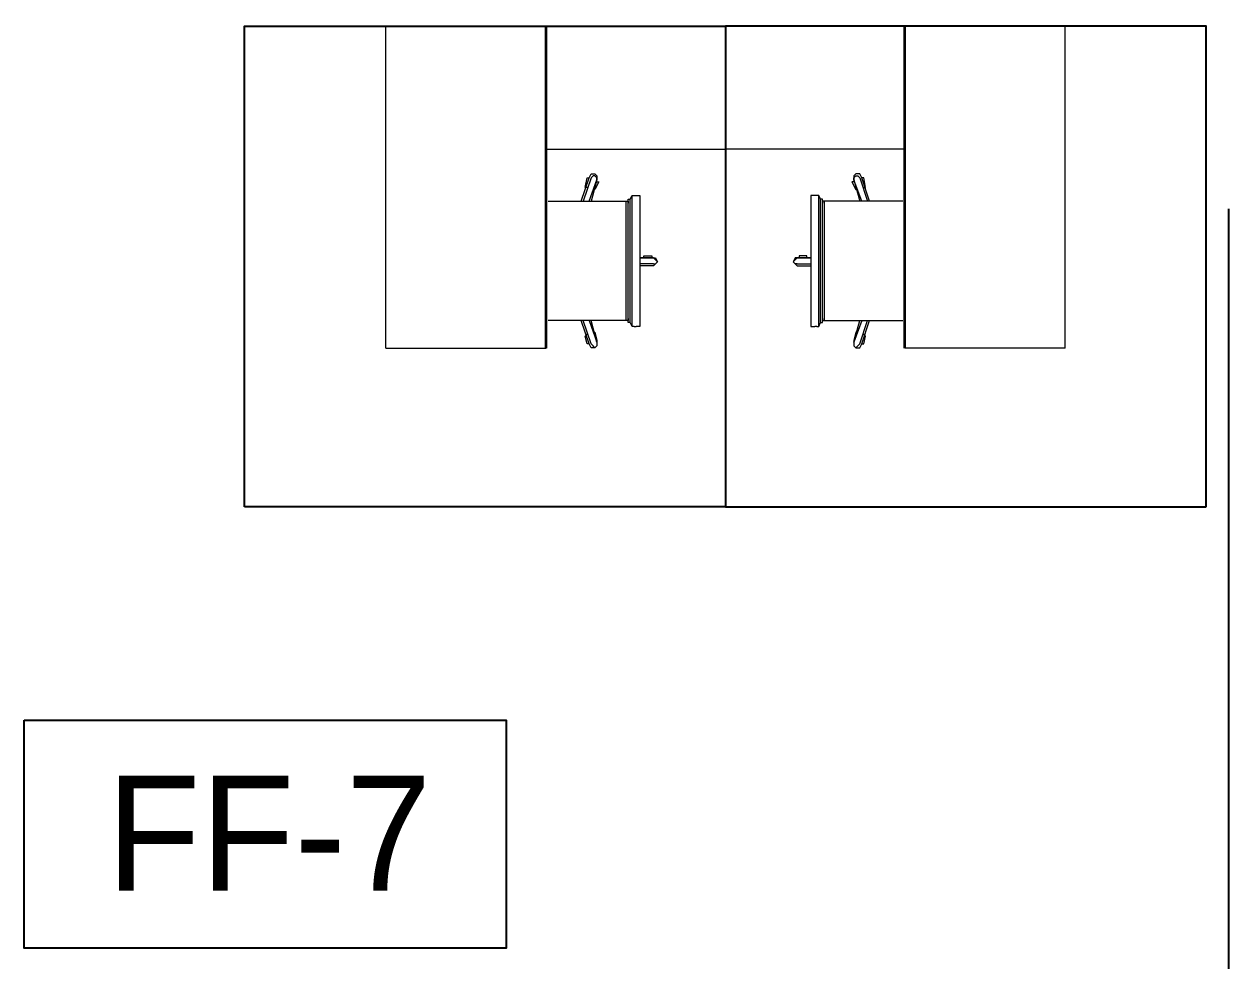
# Model space of a CAD drawing. Header units: millimetres. Extents: x 2148 to 2681, y 758 to 986.
# Drawn here: x 2605.744 to 2607.999, y 931.095 to 932.849 of the extents above; entities that cross this region are included whole.
import ezdxf

# ---------------------------------------------------------------- set-up
doc = ezdxf.new("R2010")
doc.units = ezdxf.units.MM
doc.linetypes.add('CENTER2', pattern=[28.575, 19.05, -3.175, 3.175, -3.175])
for name, color, linetype in [('at_Entity', 7, 'Continuous'), ('D', 1, 'Continuous'), ('S_GRID LINES', 252, 'Continuous')]:
    doc.layers.add(name, color=color, linetype=linetype)
doc.styles.add('MMTX$0$ESMX$0$X-OPTA1D', font='x-opta1d')

msp = doc.modelspace()

# ---------------------------------------------------------------- linework, layer by layer
at = {"ltscale": 0.5}
msp.add_lwpolyline([(2605.7438709, 931.5457115), (2606.6460298, 931.5457115), (2606.6460298, 931.1186796), (2605.7438709, 931.1186796)], close=True, dxfattribs=at)
at = {"layer": 'at_Entity', "color": 0, "lineweight": 15}
for p, q in [((2606.4207811, 932.8446654, 0), (2607.0565577, 932.8446654, 0)), ((2606.4207811, 932.2419467, 0), (2606.4207811, 932.8446654, 0)), ((2606.4207811, 932.8446654, 0), (2607.0565577, 932.8446654, 0)), ((2606.4207811, 932.2419467, 0), (2606.4207811, 932.8446654, 0)), ((2607.0565577, 932.6140859, 0), (2607.0565577, 932.8446654, 0)), ((2607.6923344, 932.8446654, 0), (2607.0565577, 932.8446654, 0)), ((2607.0565577, 932.6140859, 0), (2607.0565577, 932.8446654, 0)), ((2607.0565577, 932.6140859, 0), (2607.0565577, 932.8446654, 0)), ((2607.6923344, 932.8446654, 0), (2607.0565577, 932.8446654, 0)), ((2607.0565577, 932.6140859, 0), (2607.0565577, 932.8446654, 0)), ((2607.6923344, 932.2419467, 0), (2607.6923344, 932.8446654, 0)), ((2607.6923344, 932.2419467, 0), (2607.6923344, 932.8446654, 0)), ((2606.7209001, 932.6140859, 0), (2607.0565577, 932.6140859, 0)), ((2606.7209001, 932.6140859, 0), (2607.0565577, 932.6140859, 0)), ((2607.3922153, 932.6140859, 0), (2607.0565577, 932.6140859, 0)), ((2607.3922153, 932.6140859, 0), (2607.0565577, 932.6140859, 0)), ((2606.7867804, 932.516876, 0), (2606.8014204, 932.5607954, 0)), ((2606.7867804, 932.516876, 0), (2606.8014204, 932.5607954, 0)), ((2606.8050803, 932.5607954, 0), (2606.7904403, 932.516876, 0)), ((2606.8050803, 932.5607954, 0), (2606.7904403, 932.516876, 0)), ((2606.7941001, 932.5424956, 0), (2606.79776, 932.5607954, 0)), ((2606.7941001, 932.5424956, 0), (2606.79776, 932.5607954, 0)), ((2606.79776, 932.5607954, 0), (2606.8014204, 932.5607954, 0)), ((2606.79776, 932.5607954, 0), (2606.8014204, 932.5607954, 0)), ((2606.8014204, 932.5607954, 0), (2606.8050803, 932.5681157, 0)), ((2606.8014204, 932.5607954, 0), (2606.8050803, 932.5681157, 0)), ((2606.8014204, 932.516876, 0), (2606.8160604, 932.5571356, 0)), ((2606.8014204, 932.516876, 0), (2606.8160604, 932.5571356, 0)), ((2606.8050803, 932.5681157, 0), (2606.8124, 932.5681157, 0)), ((2606.8050803, 932.5681157, 0), (2606.8124, 932.5681157, 0)), ((2606.8087401, 932.5644559, 0), (2606.8050803, 932.5607954, 0)), ((2606.8087401, 932.5644559, 0), (2606.8050803, 932.5607954, 0)), ((2606.8160604, 932.5571356, 0), (2606.8050803, 932.516876, 0)), ((2606.8160604, 932.5571356, 0), (2606.8050803, 932.516876, 0)), ((2606.8124, 932.5644559, 0), (2606.8087401, 932.5644559, 0)), ((2606.8124, 932.5644559, 0), (2606.8087401, 932.5644559, 0)), ((2606.8124, 932.5681157, 0), (2606.8160604, 932.5644559, 0)), ((2606.8124, 932.5681157, 0), (2606.8160604, 932.5644559, 0)), ((2606.8160604, 932.5607954, 0), (2606.8124, 932.5644559, 0)), ((2606.8160604, 932.5607954, 0), (2606.8124, 932.5644559, 0)), ((2606.8197203, 932.5534757, 0), (2606.8124, 932.5388357, 0)), ((2606.8197203, 932.5534757, 0), (2606.8124, 932.5388357, 0)), ((2606.8160604, 932.5644559, 0), (2606.8160604, 932.5571356, 0)), ((2606.8160604, 932.5644559, 0), (2606.8160604, 932.5571356, 0)), ((2606.8160604, 932.5571356, 0), (2606.8160604, 932.5607954, 0)), ((2606.8160604, 932.5571356, 0), (2606.8160604, 932.5607954, 0)), ((2606.8160604, 932.5534757, 0), (2606.8197203, 932.5534757, 0)), ((2606.8160604, 932.5534757, 0), (2606.8197203, 932.5534757, 0)), ((2607.297055, 932.5534757, 0), (2607.2933952, 932.5534757, 0)), ((2607.2933952, 932.5534757, 0), (2607.3007155, 932.5388357, 0)), ((2607.297055, 932.5534757, 0), (2607.2933952, 932.5534757, 0)), ((2607.2933952, 932.5534757, 0), (2607.3007155, 932.5388357, 0)), ((2607.3007155, 932.5681157, 0), (2607.297055, 932.5644559, 0)), ((2607.3007155, 932.5681157, 0), (2607.297055, 932.5644559, 0)), ((2607.297055, 932.5644559, 0), (2607.297055, 932.5571356, 0)), ((2607.297055, 932.5607954, 0), (2607.3007155, 932.5644559, 0)), ((2607.297055, 932.5644559, 0), (2607.297055, 932.5571356, 0)), ((2607.297055, 932.5607954, 0), (2607.3007155, 932.5644559, 0)), ((2607.297055, 932.5571356, 0), (2607.297055, 932.5607954, 0)), ((2607.297055, 932.5571356, 0), (2607.297055, 932.5607954, 0)), ((2607.311695, 932.516876, 0), (2607.297055, 932.5571356, 0)), ((2607.297055, 932.5571356, 0), (2607.3080352, 932.516876, 0)), ((2607.311695, 932.516876, 0), (2607.297055, 932.5571356, 0)), ((2607.297055, 932.5571356, 0), (2607.3080352, 932.516876, 0)), ((2607.3080352, 932.5681157, 0), (2607.3007155, 932.5681157, 0)), ((2607.3080352, 932.5681157, 0), (2607.3007155, 932.5681157, 0)), ((2607.3007155, 932.5644559, 0), (2607.3043754, 932.5644559, 0)), ((2607.3007155, 932.5644559, 0), (2607.3043754, 932.5644559, 0)), ((2607.3043754, 932.5644559, 0), (2607.3080352, 932.5607954, 0)), ((2607.3043754, 932.5644559, 0), (2607.3080352, 932.5607954, 0)), ((2607.311695, 932.5607954, 0), (2607.3080352, 932.5681157, 0)), ((2607.311695, 932.5607954, 0), (2607.3080352, 932.5681157, 0)), ((2607.3080352, 932.5607954, 0), (2607.3226752, 932.516876, 0)), ((2607.3080352, 932.5607954, 0), (2607.3226752, 932.516876, 0)), ((2607.326335, 932.516876, 0), (2607.311695, 932.5607954, 0)), ((2607.3153555, 932.5607954, 0), (2607.311695, 932.5607954, 0)), ((2607.326335, 932.516876, 0), (2607.311695, 932.5607954, 0)), ((2607.3153555, 932.5607954, 0), (2607.311695, 932.5607954, 0)), ((2607.3190154, 932.5424956, 0), (2607.3153555, 932.5607954, 0)), ((2607.3190154, 932.5424956, 0), (2607.3153555, 932.5607954, 0)), ((2606.79776, 932.5424956, 0), (2606.7941001, 932.5424956, 0)), ((2606.79776, 932.5424956, 0), (2606.7941001, 932.5424956, 0)), ((2606.8124, 932.5388357, 0), (2606.8087401, 932.5388357, 0)), ((2606.8124, 932.5388357, 0), (2606.8087401, 932.5388357, 0)), ((2607.3007155, 932.5388357, 0), (2607.3043754, 932.5388357, 0)), ((2607.3007155, 932.5388357, 0), (2607.3043754, 932.5388357, 0)), ((2607.3153555, 932.5424956, 0), (2607.3190154, 932.5424956, 0)), ((2607.3153555, 932.5424956, 0), (2607.3190154, 932.5424956, 0)), ((2606.7245606, 932.516876, 0), (2606.87096, 932.516876, 0)), ((2606.7245606, 932.516876, 0), (2606.87096, 932.516876, 0)), ((2606.87096, 932.2936162, 0), (2606.87096, 932.516876, 0)), ((2606.87096, 932.516876, 0), (2606.8746204, 932.516876, 0)), ((2606.87096, 932.2936162, 0), (2606.87096, 932.516876, 0)), ((2606.87096, 932.516876, 0), (2606.8746204, 932.516876, 0)), ((2606.8746204, 932.2899564, 0), (2606.8746204, 932.5205359, 0)), ((2606.8746204, 932.5205359, 0), (2606.8782803, 932.5205359, 0)), ((2606.8746204, 932.2899564, 0), (2606.8746204, 932.5205359, 0)), ((2606.8746204, 932.5205359, 0), (2606.8782803, 932.5205359, 0)), ((2606.8746204, 932.516876, 0), (2606.8746204, 932.5132156, 0)), ((2606.8746204, 932.516876, 0), (2606.8746204, 932.5132156, 0)), ((2606.8782803, 932.5205359, 0), (2606.8819401, 932.5278556, 0)), ((2606.8782803, 932.5205359, 0), (2606.8819401, 932.5278556, 0)), ((2606.8782803, 932.2899564, 0), (2606.8782803, 932.5205359, 0)), ((2606.8782803, 932.2899564, 0), (2606.8782803, 932.5205359, 0)), ((2606.8819401, 932.5278556, 0), (2606.8856, 932.5278556, 0)), ((2606.8819401, 932.2826361, 0), (2606.8819401, 932.5278556, 0)), ((2606.8819401, 932.5278556, 0), (2606.8856, 932.5278556, 0)), ((2606.8819401, 932.2826361, 0), (2606.8819401, 932.5278556, 0)), ((2606.8856, 932.5278556, 0), (2606.8892598, 932.5278556, 0)), ((2606.8856, 932.5278556, 0), (2606.8892598, 932.5278556, 0)), ((2606.8892598, 932.5278556, 0), (2606.8965801, 932.5278556, 0)), ((2606.8892598, 932.5278556, 0), (2606.8965801, 932.5278556, 0)), ((2606.8965801, 932.5278556, 0), (2606.8965801, 932.5205359, 0)), ((2606.8965801, 932.5278556, 0), (2606.8965801, 932.5205359, 0)), ((2606.8965801, 932.5205359, 0), (2606.8965801, 932.2899564, 0)), ((2606.8965801, 932.5205359, 0), (2606.8965801, 932.2899564, 0)), ((2607.2238557, 932.5278556, 0), (2607.2165354, 932.5278556, 0)), ((2607.2165354, 932.5278556, 0), (2607.2165354, 932.5205359, 0)), ((2607.2238557, 932.5278556, 0), (2607.2165354, 932.5278556, 0)), ((2607.2165354, 932.5278556, 0), (2607.2165354, 932.5205359, 0)), ((2607.2165354, 932.5205359, 0), (2607.2165354, 932.2899564, 0)), ((2607.2165354, 932.5205359, 0), (2607.2165354, 932.2899564, 0)), ((2607.2275155, 932.5278556, 0), (2607.2238557, 932.5278556, 0)), ((2607.2275155, 932.5278556, 0), (2607.2238557, 932.5278556, 0)), ((2607.2311754, 932.5278556, 0), (2607.2275155, 932.5278556, 0)), ((2607.2311754, 932.5278556, 0), (2607.2275155, 932.5278556, 0)), ((2607.2348352, 932.5205359, 0), (2607.2311754, 932.5278556, 0)), ((2607.2311754, 932.2826361, 0), (2607.2311754, 932.5278556, 0)), ((2607.2348352, 932.5205359, 0), (2607.2311754, 932.5278556, 0)), ((2607.2311754, 932.2826361, 0), (2607.2311754, 932.5278556, 0)), ((2607.2348352, 932.2899564, 0), (2607.2348352, 932.5205359, 0)), ((2607.2384951, 932.5205359, 0), (2607.2348352, 932.5205359, 0)), ((2607.2348352, 932.2899564, 0), (2607.2348352, 932.5205359, 0)), ((2607.2384951, 932.5205359, 0), (2607.2348352, 932.5205359, 0)), ((2607.2384951, 932.2899564, 0), (2607.2384951, 932.5205359, 0)), ((2607.2384951, 932.2899564, 0), (2607.2384951, 932.5205359, 0)), ((2607.2421555, 932.516876, 0), (2607.2384951, 932.516876, 0)), ((2607.2384951, 932.516876, 0), (2607.2384951, 932.5132156, 0)), ((2607.2421555, 932.516876, 0), (2607.2384951, 932.516876, 0)), ((2607.2384951, 932.516876, 0), (2607.2384951, 932.5132156, 0)), ((2607.2421555, 932.2936162, 0), (2607.2421555, 932.516876, 0)), ((2607.3885549, 932.516876, 0), (2607.2421555, 932.516876, 0)), ((2607.2421555, 932.2936162, 0), (2607.2421555, 932.516876, 0)), ((2607.3885549, 932.516876, 0), (2607.2421555, 932.516876, 0)), ((2606.8965801, 932.4107362, 0), (2606.9222003, 932.4107362, 0)), ((2606.9222003, 932.4107362, 0), (2606.8965801, 932.4107362, 0)), ((2606.8965801, 932.4107362, 0), (2606.9222003, 932.4107362, 0)), ((2606.9222003, 932.4107362, 0), (2606.8965801, 932.4107362, 0)), ((2606.9222003, 932.3997561, 0), (2606.8965801, 932.3997561, 0)), ((2606.9222003, 932.3997561, 0), (2606.8965801, 932.3997561, 0)), ((2606.9222003, 932.3960962, 0), (2606.8965801, 932.3960962, 0)), ((2606.9222003, 932.3960962, 0), (2606.8965801, 932.3960962, 0)), ((2606.9038998, 932.4107362, 0), (2606.9038998, 932.4143961, 0)), ((2606.9038998, 932.4143961, 0), (2606.9185398, 932.4143961, 0)), ((2606.9038998, 932.4107362, 0), (2606.9038998, 932.4143961, 0)), ((2606.9038998, 932.4143961, 0), (2606.9185398, 932.4143961, 0)), ((2606.9185398, 932.3960962, 0), (2606.9038998, 932.3960962, 0)), ((2606.9185398, 932.3960962, 0), (2606.9038998, 932.3960962, 0)), ((2606.9185398, 932.4143961, 0), (2606.9185398, 932.4107362, 0)), ((2606.9185398, 932.4143961, 0), (2606.9185398, 932.4107362, 0)), ((2606.9258601, 932.4070758, 0), (2606.9222003, 932.4107362, 0)), ((2606.9222003, 932.4107362, 0), (2606.9258601, 932.4107362, 0)), ((2606.9258601, 932.4070758, 0), (2606.9222003, 932.4107362, 0)), ((2606.9222003, 932.4107362, 0), (2606.9258601, 932.4107362, 0)), ((2606.9222003, 932.3997561, 0), (2606.9258601, 932.3997561, 0)), ((2606.9258601, 932.3997561, 0), (2606.9222003, 932.3960962, 0)), ((2606.9222003, 932.3997561, 0), (2606.9258601, 932.3997561, 0)), ((2606.9258601, 932.3997561, 0), (2606.9222003, 932.3960962, 0)), ((2606.9258601, 932.4107362, 0), (2606.92952, 932.4034159, 0)), ((2606.9258601, 932.4107362, 0), (2606.92952, 932.4034159, 0)), ((2606.92952, 932.4034159, 0), (2606.9258601, 932.4070758, 0)), ((2606.92952, 932.4034159, 0), (2606.9258601, 932.4070758, 0)), ((2606.9258601, 932.3997561, 0), (2606.92952, 932.4034159, 0)), ((2606.92952, 932.4034159, 0), (2606.9258601, 932.3997561, 0)), ((2606.9258601, 932.3997561, 0), (2606.92952, 932.4034159, 0)), ((2606.92952, 932.4034159, 0), (2606.9258601, 932.3997561, 0)), ((2607.1872554, 932.4107362, 0), (2607.1835955, 932.4034159, 0)), ((2607.1872554, 932.4107362, 0), (2607.1835955, 932.4034159, 0)), ((2607.1835955, 932.4034159, 0), (2607.1872554, 932.4070758, 0)), ((2607.1835955, 932.4034159, 0), (2607.1872554, 932.4070758, 0)), ((2607.1872554, 932.3997561, 0), (2607.1835955, 932.4034159, 0)), ((2607.1835955, 932.4034159, 0), (2607.1872554, 932.3997561, 0)), ((2607.1872554, 932.3997561, 0), (2607.1835955, 932.4034159, 0)), ((2607.1835955, 932.4034159, 0), (2607.1872554, 932.3997561, 0)), ((2607.1872554, 932.4070758, 0), (2607.1909152, 932.4107362, 0)), ((2607.1909152, 932.4107362, 0), (2607.1872554, 932.4107362, 0)), ((2607.1872554, 932.4070758, 0), (2607.1909152, 932.4107362, 0)), ((2607.1909152, 932.4107362, 0), (2607.1872554, 932.4107362, 0)), ((2607.1909152, 932.3997561, 0), (2607.1872554, 932.3997561, 0)), ((2607.1872554, 932.3997561, 0), (2607.1909152, 932.3960962, 0)), ((2607.1909152, 932.3997561, 0), (2607.1872554, 932.3997561, 0)), ((2607.1872554, 932.3997561, 0), (2607.1909152, 932.3960962, 0)), ((2607.2165354, 932.4107362, 0), (2607.1909152, 932.4107362, 0)), ((2607.1909152, 932.4107362, 0), (2607.2165354, 932.4107362, 0)), ((2607.2165354, 932.4107362, 0), (2607.1909152, 932.4107362, 0)), ((2607.1909152, 932.4107362, 0), (2607.2165354, 932.4107362, 0)), ((2607.1909152, 932.3997561, 0), (2607.2165354, 932.3997561, 0)), ((2607.1909152, 932.3997561, 0), (2607.2165354, 932.3997561, 0)), ((2607.1909152, 932.3960962, 0), (2607.2165354, 932.3960962, 0)), ((2607.1909152, 932.3960962, 0), (2607.2165354, 932.3960962, 0)), ((2607.2092157, 932.4143961, 0), (2607.1945757, 932.4143961, 0)), ((2607.1945757, 932.4143961, 0), (2607.1945757, 932.4107362, 0)), ((2607.2092157, 932.4143961, 0), (2607.1945757, 932.4143961, 0)), ((2607.1945757, 932.4143961, 0), (2607.1945757, 932.4107362, 0)), ((2607.1945757, 932.3960962, 0), (2607.2092157, 932.3960962, 0)), ((2607.1945757, 932.3960962, 0), (2607.2092157, 932.3960962, 0)), ((2607.2092157, 932.4107362, 0), (2607.2092157, 932.4143961, 0)), ((2607.2092157, 932.4107362, 0), (2607.2092157, 932.4143961, 0)), ((2606.87096, 932.2936162, 0), (2606.7245606, 932.2936162, 0)), ((2606.87096, 932.2936162, 0), (2606.7245606, 932.2936162, 0)), ((2606.8014204, 932.2496962, 0), (2606.7867804, 932.2936162, 0)), ((2606.8014204, 932.2496962, 0), (2606.7867804, 932.2936162, 0)), ((2606.8050803, 932.2496962, 0), (2606.7904403, 932.2936162, 0)), ((2606.8050803, 932.2496962, 0), (2606.7904403, 932.2936162, 0)), ((2606.8014204, 932.2936162, 0), (2606.8160604, 932.2533561, 0)), ((2606.8014204, 932.2936162, 0), (2606.8160604, 932.2533561, 0)), ((2606.8160604, 932.2533561, 0), (2606.8050803, 932.2936162, 0)), ((2606.8160604, 932.2533561, 0), (2606.8050803, 932.2936162, 0)), ((2606.8746204, 932.2936162, 0), (2606.87096, 932.2936162, 0)), ((2606.8746204, 932.2936162, 0), (2606.87096, 932.2936162, 0)), ((2606.8746204, 932.2972761, 0), (2606.8746204, 932.2936162, 0)), ((2606.8746204, 932.2972761, 0), (2606.8746204, 932.2936162, 0)), ((2606.8782803, 932.2899564, 0), (2606.8746204, 932.2899564, 0)), ((2606.8782803, 932.2899564, 0), (2606.8746204, 932.2899564, 0)), ((2606.8819401, 932.2826361, 0), (2606.8782803, 932.2899564, 0)), ((2606.8819401, 932.2826361, 0), (2606.8782803, 932.2899564, 0)), ((2606.8856, 932.2826361, 0), (2606.8819401, 932.2826361, 0)), ((2606.8856, 932.2826361, 0), (2606.8819401, 932.2826361, 0)), ((2606.8856, 932.2826361, 0), (2606.8892598, 932.2826361, 0)), ((2606.8856, 932.2826361, 0), (2606.8892598, 932.2826361, 0)), ((2606.8965801, 932.2826361, 0), (2606.8892598, 932.2826361, 0)), ((2606.8965801, 932.2826361, 0), (2606.8892598, 932.2826361, 0)), ((2606.8965801, 932.2899564, 0), (2606.8965801, 932.2826361, 0)), ((2606.8965801, 932.2899564, 0), (2606.8965801, 932.2826361, 0)), ((2607.2165354, 932.2899564, 0), (2607.2165354, 932.2826361, 0)), ((2607.2165354, 932.2899564, 0), (2607.2165354, 932.2826361, 0)), ((2607.2165354, 932.2826361, 0), (2607.2238557, 932.2826361, 0)), ((2607.2165354, 932.2826361, 0), (2607.2238557, 932.2826361, 0)), ((2607.2275155, 932.2826361, 0), (2607.2238557, 932.2826361, 0)), ((2607.2275155, 932.2826361, 0), (2607.2238557, 932.2826361, 0)), ((2607.2275155, 932.2826361, 0), (2607.2311754, 932.2826361, 0)), ((2607.2275155, 932.2826361, 0), (2607.2311754, 932.2826361, 0)), ((2607.2311754, 932.2826361, 0), (2607.2348352, 932.2899564, 0)), ((2607.2311754, 932.2826361, 0), (2607.2348352, 932.2899564, 0)), ((2607.2348352, 932.2899564, 0), (2607.2384951, 932.2899564, 0)), ((2607.2348352, 932.2899564, 0), (2607.2384951, 932.2899564, 0)), ((2607.2384951, 932.2972761, 0), (2607.2384951, 932.2936162, 0)), ((2607.2384951, 932.2972761, 0), (2607.2384951, 932.2936162, 0)), ((2607.2384951, 932.2936162, 0), (2607.2421555, 932.2936162, 0)), ((2607.2384951, 932.2936162, 0), (2607.2421555, 932.2936162, 0)), ((2607.2421555, 932.2936162, 0), (2607.3885549, 932.2936162, 0)), ((2607.2421555, 932.2936162, 0), (2607.3885549, 932.2936162, 0)), ((2607.311695, 932.2936162, 0), (2607.297055, 932.2533561, 0)), ((2607.297055, 932.2533561, 0), (2607.3080352, 932.2936162, 0)), ((2607.311695, 932.2936162, 0), (2607.297055, 932.2533561, 0)), ((2607.297055, 932.2533561, 0), (2607.3080352, 932.2936162, 0)), ((2607.3080352, 932.2496962, 0), (2607.3226752, 932.2936162, 0)), ((2607.3080352, 932.2496962, 0), (2607.3226752, 932.2936162, 0)), ((2607.311695, 932.2496962, 0), (2607.326335, 932.2936162, 0)), ((2607.311695, 932.2496962, 0), (2607.326335, 932.2936162, 0)), ((2606.7941001, 932.2643362, 0), (2606.79776, 932.2679961, 0)), ((2606.7941001, 932.2643362, 0), (2606.79776, 932.2679961, 0)), ((2606.79776, 932.2496962, 0), (2606.7941001, 932.2643362, 0)), ((2606.79776, 932.2496962, 0), (2606.7941001, 932.2643362, 0)), ((2606.8087401, 932.2716559, 0), (2606.8124, 932.2716559, 0)), ((2606.8087401, 932.2716559, 0), (2606.8124, 932.2716559, 0)), ((2606.8124, 932.2716559, 0), (2606.8160604, 932.2570159, 0)), ((2606.8124, 932.2716559, 0), (2606.8160604, 932.2570159, 0)), ((2607.3007155, 932.2716559, 0), (2607.297055, 932.2570159, 0)), ((2607.3007155, 932.2716559, 0), (2607.297055, 932.2570159, 0)), ((2607.3043754, 932.2716559, 0), (2607.3007155, 932.2716559, 0)), ((2607.3043754, 932.2716559, 0), (2607.3007155, 932.2716559, 0)), ((2607.3190154, 932.2643362, 0), (2607.3153555, 932.2679961, 0)), ((2607.3190154, 932.2643362, 0), (2607.3153555, 932.2679961, 0)), ((2607.3153555, 932.2496962, 0), (2607.3190154, 932.2643362, 0)), ((2607.3153555, 932.2496962, 0), (2607.3190154, 932.2643362, 0)), ((2606.4207811, 932.2419467, 0), (2606.7209001, 932.2419467, 0)), ((2606.4207811, 932.2419467, 0), (2606.7209001, 932.2419467, 0)), ((2606.8014204, 932.2496962, 0), (2606.79776, 932.2496962, 0)), ((2606.8014204, 932.2496962, 0), (2606.79776, 932.2496962, 0)), ((2606.8050803, 932.2423766, 0), (2606.8014204, 932.2496962, 0)), ((2606.8050803, 932.2423766, 0), (2606.8014204, 932.2496962, 0)), ((2606.8087401, 932.2460364, 0), (2606.8050803, 932.2496962, 0)), ((2606.8087401, 932.2460364, 0), (2606.8050803, 932.2496962, 0)), ((2606.8124, 932.2423766, 0), (2606.8050803, 932.2423766, 0)), ((2606.8124, 932.2423766, 0), (2606.8050803, 932.2423766, 0)), ((2606.8124, 932.2423766, 0), (2606.8087401, 932.2460364, 0)), ((2606.8124, 932.2423766, 0), (2606.8087401, 932.2460364, 0)), ((2606.8160604, 932.2460364, 0), (2606.8124, 932.2423766, 0)), ((2606.8160604, 932.2460364, 0), (2606.8124, 932.2423766, 0)), ((2606.8160604, 932.2460364, 0), (2606.8124, 932.2423766, 0)), ((2606.8160604, 932.2460364, 0), (2606.8124, 932.2423766, 0)), ((2606.8160604, 932.2570159, 0), (2606.8160604, 932.2533561, 0)), ((2606.8160604, 932.2570159, 0), (2606.8160604, 932.2533561, 0)), ((2606.8160604, 932.2533561, 0), (2606.8160604, 932.2460364, 0)), ((2606.8160604, 932.2533561, 0), (2606.8160604, 932.2460364, 0)), ((2606.8160604, 932.2496962, 0), (2606.8160604, 932.2460364, 0)), ((2606.8160604, 932.2496962, 0), (2606.8160604, 932.2460364, 0)), ((2607.297055, 932.2570159, 0), (2607.297055, 932.2533561, 0)), ((2607.297055, 932.2570159, 0), (2607.297055, 932.2533561, 0)), ((2607.297055, 932.2533561, 0), (2607.297055, 932.2460364, 0)), ((2607.297055, 932.2533561, 0), (2607.297055, 932.2460364, 0)), ((2607.297055, 932.2496962, 0), (2607.297055, 932.2460364, 0)), ((2607.297055, 932.2496962, 0), (2607.297055, 932.2460364, 0)), ((2607.297055, 932.2460364, 0), (2607.3007155, 932.2423766, 0)), ((2607.297055, 932.2460364, 0), (2607.3007155, 932.2423766, 0)), ((2607.297055, 932.2460364, 0), (2607.3007155, 932.2423766, 0)), ((2607.297055, 932.2460364, 0), (2607.3007155, 932.2423766, 0)), ((2607.3007155, 932.2423766, 0), (2607.3043754, 932.2460364, 0)), ((2607.3007155, 932.2423766, 0), (2607.3043754, 932.2460364, 0)), ((2607.3007155, 932.2423766, 0), (2607.3080352, 932.2423766, 0)), ((2607.3007155, 932.2423766, 0), (2607.3080352, 932.2423766, 0)), ((2607.3043754, 932.2460364, 0), (2607.3080352, 932.2496962, 0)), ((2607.3043754, 932.2460364, 0), (2607.3080352, 932.2496962, 0)), ((2607.3080352, 932.2423766, 0), (2607.311695, 932.2496962, 0)), ((2607.3080352, 932.2423766, 0), (2607.311695, 932.2496962, 0)), ((2607.311695, 932.2496962, 0), (2607.3153555, 932.2496962, 0)), ((2607.311695, 932.2496962, 0), (2607.3153555, 932.2496962, 0)), ((2607.6923344, 932.2419467, 0), (2607.3922153, 932.2419467, 0)), ((2607.6923344, 932.2419467, 0), (2607.3922153, 932.2419467, 0))]:
    msp.add_line(p, q, dxfattribs=at)
at = {"layer": 'at_Entity', "color": 0, "lineweight": 35}
for p, q in [((2606.7209001, 932.2419467, 0), (2606.7209001, 932.8446654, 0)), ((2606.7209001, 932.2419467, 0), (2606.7209001, 932.8446654, 0)), ((2607.3922153, 932.2419467, 0), (2607.3922153, 932.8446654, 0)), ((2607.3922153, 932.2419467, 0), (2607.3922153, 932.8446654, 0))]:
    msp.add_line(p, q, dxfattribs=at)
at = {"layer": 'D', "ltscale": 0.5, "elevation": 0}
for points in [[(2606.1565577, 931.9446654), (2606.1565577, 932.8446654), (2607.0565577, 932.8446654), (2607.0565577, 931.9446654)], [(2606.1565577, 931.9446654), (2606.1565577, 932.8446654), (2607.0565577, 932.8446654), (2607.0565577, 931.9446654)], [(2607.9565577, 931.9446654), (2607.9565577, 932.8446654), (2607.0565577, 932.8446654), (2607.0565577, 931.9446654)], [(2607.9565577, 931.9446654), (2607.9565577, 932.8446654), (2607.0565577, 932.8446654), (2607.0565577, 931.9446654)]]:
    msp.add_lwpolyline(points, close=True, dxfattribs=at)
at = {"layer": 'S_GRID LINES', "linetype": 'CENTER2', "ltscale": 0.2}
for q in [(2607.9989709, 979.8917928, 0), (2607.9989709, 960.9754912, 0)]:
    msp.add_line((2607.9989709, 922.9776771, 0), q, dxfattribs=at)

# ---------------------------------------------------------------- texts
at = {"color": 2, "insert": (2606.2021531, 931.3339372), "char_height": 0.21537251, "width": 3.970154439, "attachment_point": 5, "style": 'MMTX$0$ESMX$0$X-OPTA1D'}
msp.add_mtext('FF-7', dxfattribs=at)

doc.saveas('drawing.dxf')
